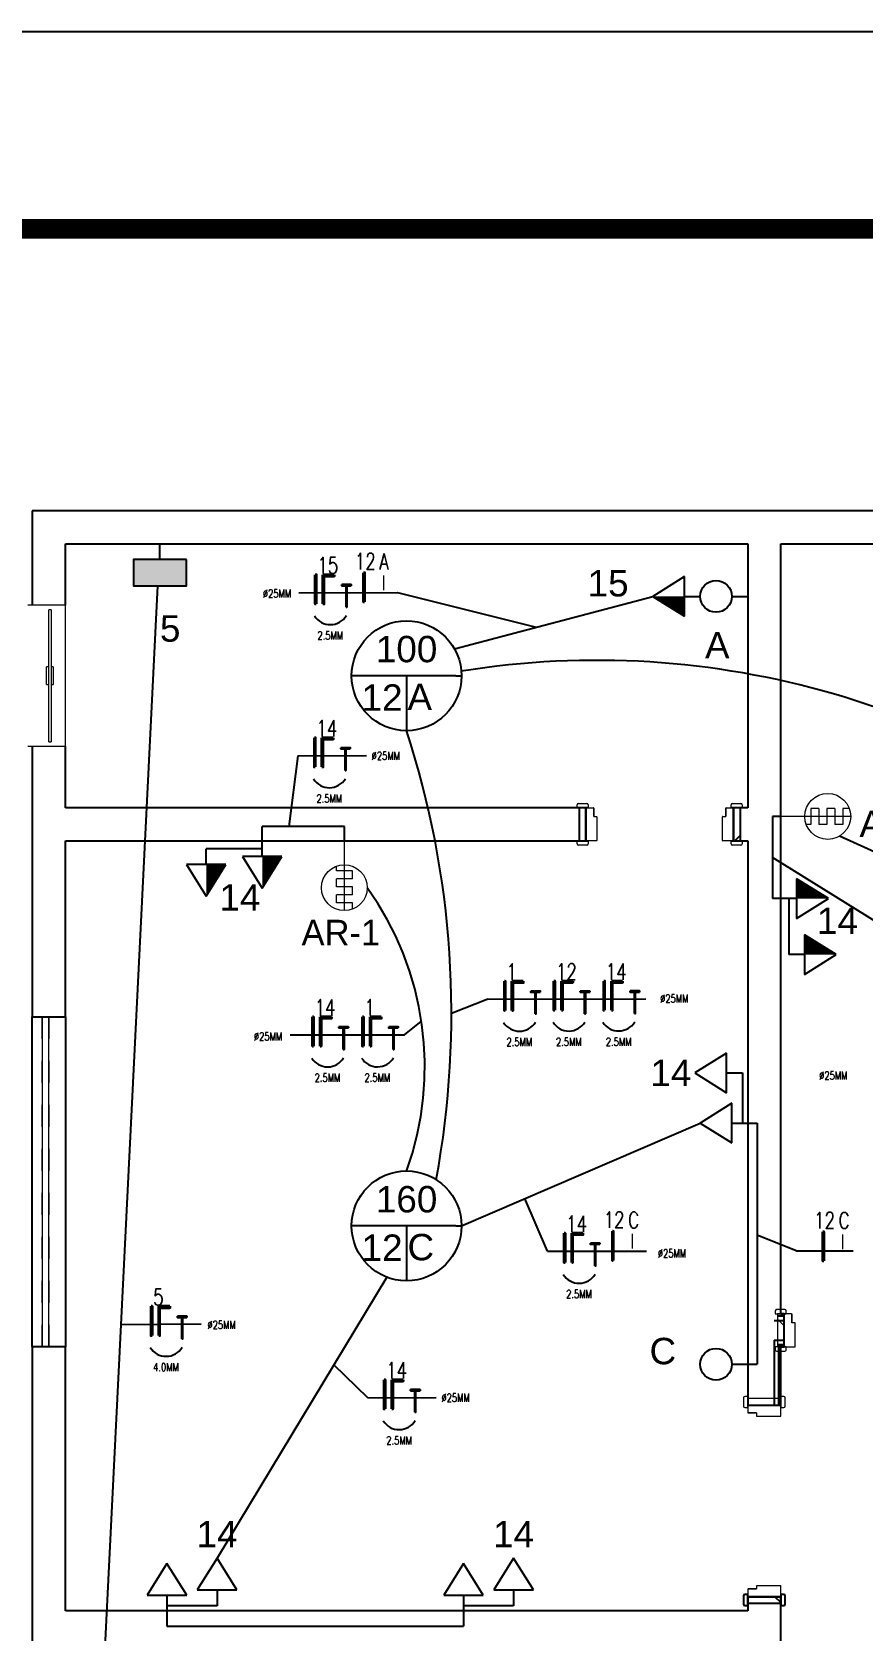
# Model space of a CAD drawing. Header units: metres. Extents: x 2012 to 4043, y 2396 to 4846.
# Drawn here: x 2056.99 to 2060.76, y 2426.68 to 2433.94 of the extents above; entities that cross this region are included whole.
import ezdxf
from ezdxf.enums import TextEntityAlignment as Align

# ---------------------------------------------------------------- set-up
doc = ezdxf.new("R2010")
doc.units = ezdxf.units.M
doc.linetypes.add('HIDDEN', pattern=[9.525, 6.35, -3.175])
doc.linetypes.add('Traço Curto', pattern=[0.0012, 0.0006, -0.0006])
for name, color, linetype, lineweight in [('A-FLOR-PATT', 8, 'Continuous', 9), ('A-GLAZ', 151, 'Continuous', 9), ('LAYERCOMUM', 252, 'Continuous', 25), ('REDE ELETRICA', 7, 'Continuous', 9), ('TOMADAS', 20, 'Continuous', 13)]:
    doc.layers.add(name, color=color, linetype=linetype, lineweight=lineweight)
for name, color, linetype in [('ARQ-ALVNARIA (Paredes)', 4, 'Continuous'), ('ARQ-ESQ-01', 1, 'Continuous'), ('ARQ-FOLHA', 7, 'Continuous'), ('ELETRODUTO EMBUTIDO LAJE PAREDE', 2, 'Continuous'), ('ELETRODUTO EMBUTIDO PISO', 2, 'HIDDEN'), ('ELETRODUTO LUMINÁRIA', 3, 'Continuous'), ('PDF3_DI-Barramento Fase 3', 4, 'Continuous'), ('PENA1', 2, 'Continuous')]:
    doc.layers.add(name, color=color, linetype=linetype)
doc.styles.add('GYN_Carimbo_Página', font='arial.ttf', dxfattribs={"height": 0.6})
doc.styles.add('GYN_Dispositivos', font='arial.ttf', dxfattribs={"height": 0.2})
doc.styles.add('ROMAND', font='romand__.ttf', dxfattribs={"width": 0.75})
doc.styles.get("Standard").update_dxf_attribs({"font": 'arial.ttf'})

# ---------------------------------------------------------------- blocks, each defined once
blk = doc.blocks.new('FOLHA A2')
at = {"layer": 'ARQ-FOLHA'}
blk.add_line((594, 0), (0, 0), dxfattribs=at)
at = {"layer": 'ARQ-FOLHA', "const_width": 1}
blk.add_lwpolyline([(25, -410), (584, -410), (584, -10), (25, -10), (25, -410)], dxfattribs=at)
blk = doc.blocks.new('Janela de Vidro Temperado - 4 folhas _v01_ - 200 x 120 cm-1323315-1º PAVIMENTO')
at = {"layer": 'A-GLAZ', "linetype": 'Traço Curto'}
for p, q in [((-0.75, 0.075), (-0.75, -0.075)), ((0.75, 0.075), (0.75, -0.075)), ((-0.75, 0.03), (0.75, 0.03)), ((0.75, 0), (-0.75, 0))]:
    blk.add_line(p, q, dxfattribs=at)
at = {"layer": 'A-GLAZ'}
for p, q in [((-0.75, 0.03), (-0.75, 0)), ((0.75, 0.03), (-0.75, 0.03)), ((0.75, 0), (0.75, 0.03)), ((-0.75, 0), (0.75, 0))]:
    blk.add_line(p, q, dxfattribs=at)
blk = doc.blocks.new('*U94')
for p, q in [((-0.373, 0), (-0.416, 0)), ((0.373, 0), (-0.373, 0)), ((0, 0), (0, -0.373)), ((0.373, 0), (0.416, 0)), ((0, -0.373), (0, -0.416))]:
    blk.add_line(p, q)
blk.add_circle((0, 0), 0.416)
at = {"color": 7, "style": 'GYN_Dispositivos'}
blk.add_attdef('P', text='', height=0.2, dxfattribs=at).set_placement((0, 0.16), align=Align.BOTTOM_CENTER)
blk.add_attdef('CI', text='', height=0.2, dxfattribs=at).set_placement((-0.16, 0), align=Align.TOP_RIGHT)
blk.add_attdef('CM', text='', height=0.2, dxfattribs=at).set_placement((0.16, 0), align=Align.TOP_LEFT)
blk = doc.blocks.new('*U86')
for points in [[(0, 0.36), (-0.075, 0.24), (0, 0.24)], [(0, 0.24), (-0.075, 0.24), (-0.15, 0.12), (0, 0.12)]]:
    blk.add_hatch(color=256).paths.add_polyline_path(points)
for p, q in [((0, 0.36), (-0.15, 0.12)), ((0.15, 0.12), (0, 0.36)), ((-0.15, 0.12), (0.15, 0.12)), ((0, 0.12), (0, 0))]:
    blk.add_line(p, q)
at = {"layer": 'REDE ELETRICA', "style": 'GYN_Carimbo_Página'}
blk.add_attdef('CIRCUITO', text='', height=0.2, dxfattribs=at).set_placement((0, 0.542), align=Align.MIDDLE_CENTER)
blk = doc.blocks.new('*U81')
blk.add_line((0, 0.12), (0, 0))
blk.add_circle((0, 0.24), 0.12)
at = {"layer": 'REDE ELETRICA', "style": 'GYN_Carimbo_Página'}
blk.add_attdef('COMANDO', text='', height=0.2, dxfattribs=at).set_placement((0, 0.542), align=Align.MIDDLE_CENTER)
blk = doc.blocks.new('*U87')
blk.add_hatch(color=256).paths.add_polyline_path([(-0.2, 0.32), (-0.2, 0.12), (0.2, 0.12), (0.2, 0.32)])
blk.add_line((0, 0.12), (0, 0))
blk.add_lwpolyline([(-0.2, 0.12), (0.2, 0.12), (0.2, 0.32), (-0.2, 0.32)], close=True)
at = {"layer": 'REDE ELETRICA', "style": 'GYN_Carimbo_Página'}
blk.add_attdef('CIRCUITO', text='', height=0.2, dxfattribs=at).set_placement((0, 0.542), align=Align.MIDDLE_CENTER)
blk = doc.blocks.new('TomadaAr')
at = {"layer": 'TOMADAS', "ltscale": 3}
for p, q in [((-0.0363, 0.311), (-0.0363, 0.2816)), ((0, 0.3175), (0, 0)), ((-0.0363, 0.2816), (0.0363, 0.2816)), ((-0.0363, 0.2453), (0.0363, 0.2453)), ((-0.0363, 0.2453), (-0.0363, 0.2089)), ((0.0363, 0.2816), (0.0363, 0.2453)), ((-0.0363, 0.2089), (0.0363, 0.2089)), ((-0.0363, 0.1726), (0.0363, 0.1726)), ((-0.0363, 0.1726), (-0.0363, 0.1363)), ((0.0363, 0.2089), (0.0363, 0.1726)), ((-0.0363, 0.1363), (0.0363, 0.1363)), ((0.0363, 0.1363), (0.0363, 0.1157))]:
    blk.add_line(p, q, dxfattribs=at)
blk.add_circle((0, 0.2133), 0.1042, dxfattribs=at)
blk.add_attdef('AR-CI', text='', height=0.12).set_placement((-0.0261, 0.357), align=Align.CENTER)
blk = doc.blocks.new('*U85')
for p, q in [((0, 0.36), (-0.15, 0.12)), ((0.15, 0.12), (0, 0.36)), ((-0.15, 0.12), (0.15, 0.12)), ((0, 0.12), (0, 0))]:
    blk.add_line(p, q)
at = {"layer": 'REDE ELETRICA', "style": 'GYN_Carimbo_Página'}
blk.add_attdef('CIRCUITO', text='', height=0.2, dxfattribs=at).set_placement((0, 0.542), align=Align.MIDDLE_CENTER)

msp = doc.modelspace()

# ---------------------------------------------------------------- hatches: boundary and pattern name
at = {"layer": 'A-FLOR-PATT'}
h = msp.add_hatch(dxfattribs=at)
h.set_pattern_fill('FP_10', color=256, angle=180, style=0, pattern_type=2)
h.set_pattern_definition([(45, (2081.4642, 2415.27625), (-0.318198, 0.318198), []), (135, (2081.4642, 2415.27625), (-0.159099, -0.159099), [])])
h.paths.add_polyline_path([(2061.3042, 2427.9673), (2061.3042, 2428.1173), (2061.2742, 2428.1173), (2061.2742, 2427.9673)], flags=0)
h.paths.add_polyline_path([(2060.3742, 2427.9673), (2060.4042, 2427.9673), (2060.4042, 2428.1173), (2060.3742, 2428.1173), (2060.3742, 2428.0128)], flags=0)
at = {"layer": 'ARQ-ALVNARIA (Paredes)'}
h = msp.add_hatch(dxfattribs=at)
h.set_pattern_fill('FP_13', color=256, style=0, pattern_type=2)
h.set_pattern_definition([(45, (2081.4642, 2415.27625), (-0.318198, 0.318198), []), (135, (2081.4642, 2415.27625), (-0.159099, -0.159099), [])])
h.paths.add_polyline_path([(2060.2042, 2430.2673), (2060.2042, 2430.4173), (2060.1742, 2430.4173), (2060.1742, 2430.2673)], flags=0)
h.paths.add_polyline_path([(2059.5042, 2430.2673), (2059.5042, 2430.4173), (2059.4742, 2430.4173), (2059.4742, 2430.2673)], flags=0)
h = msp.add_hatch(dxfattribs=at)
h.set_pattern_fill('FP_9', color=256, angle=-90, style=0, pattern_type=2)
h.set_pattern_definition([(45, (2081.4642, 2415.27625), (-0.318198, 0.318198), []), (135, (2081.4642, 2415.27625), (-0.159099, -0.159099), [])])
h.paths.add_polyline_path([(2060.3892, 2426.8023), (2060.3892, 2426.8323), (2060.2392, 2426.8323), (2060.2392, 2426.8023), (2060.2953, 2426.8023)], flags=0)
h.paths.add_polyline_path([(2060.2392, 2427.7023), (2060.3892, 2427.7023), (2060.3892, 2427.7323), (2060.2392, 2427.7323)], flags=0)

# ---------------------------------------------------------------- linework, layer by layer
at = {"layer": 'A-FLOR-PATT'}
for p, q in [((2059.5435, 2431.6138), (2059.54, 2431.6173)), ((2059.5576, 2431.6138), (2059.5435, 2431.6138)), ((2057.1392, 2431.3373), (2056.9692, 2431.3373)), ((2057.1392, 2430.6973), (2057.1392, 2431.3373)), ((2057.0642, 2430.7173), (2057.0642, 2431.3173)), ((2057.0742, 2431.3173), (2057.0642, 2431.3173)), ((2057.0742, 2431.3173), (2057.0742, 2430.7173)), ((2057.0542, 2430.9773), (2057.0542, 2431.0573)), ((2057.0642, 2431.0573), (2057.0542, 2431.0573)), ((2057.0842, 2431.0573), (2057.0742, 2431.0573)), ((2057.0842, 2431.0573), (2057.0842, 2430.9773)), ((2057.0542, 2430.9773), (2057.0642, 2430.9773)), ((2057.0742, 2430.9773), (2057.0842, 2430.9773)), ((2056.9692, 2430.6973), (2057.1392, 2430.6973)), ((2057.0642, 2430.7173), (2057.0742, 2430.7173)), ((2059.5372, 2430.4173), (2059.5392, 2430.4173)), ((2060.1392, 2430.4173), (2060.1412, 2430.4173))]:
    msp.add_line(p, q, dxfattribs=at)
at = {"layer": 'A-FLOR-PATT', "lineweight": 15}
for p, q in [((2059.4642, 2430.4173), (2059.4642, 2430.4313)), ((2059.4702, 2430.4373), (2059.5082, 2430.4373)), ((2059.4742, 2430.4173), (2059.5042, 2430.4173)), ((2059.5042, 2430.4173), (2059.5372, 2430.4173)), ((2059.5142, 2430.4313), (2059.5142, 2430.4173)), ((2059.5392, 2430.3773), (2059.5392, 2430.4173)), ((2059.5392, 2430.4153), (2059.5392, 2430.3773)), ((2059.5392, 2430.3773), (2059.5532, 2430.3773)), ((2059.5542, 2430.3763), (2059.5542, 2430.2683)), ((2060.1242, 2430.2683), (2060.1242, 2430.3763)), ((2060.1252, 2430.3773), (2060.1392, 2430.3773)), ((2060.1392, 2430.4173), (2060.1392, 2430.3773)), ((2060.1392, 2430.3773), (2060.1392, 2430.4153)), ((2060.1412, 2430.4173), (2060.1742, 2430.4173)), ((2060.1642, 2430.4173), (2060.1642, 2430.4313)), ((2060.1702, 2430.4373), (2060.2082, 2430.4373)), ((2060.1742, 2430.4173), (2060.2042, 2430.4173)), ((2060.2142, 2430.4313), (2060.2142, 2430.4173)), ((2059.4642, 2430.2533), (2059.4642, 2430.2673)), ((2059.5082, 2430.2473), (2059.4702, 2430.2473)), ((2059.5042, 2430.2673), (2059.4742, 2430.2673)), ((2059.5532, 2430.2673), (2059.5042, 2430.2673)), ((2059.5142, 2430.2673), (2059.5142, 2430.2533)), ((2060.1742, 2430.2673), (2060.1252, 2430.2673)), ((2060.1642, 2430.2533), (2060.1642, 2430.2673)), ((2060.2082, 2430.2473), (2060.1702, 2430.2473)), ((2060.2042, 2430.2673), (2060.1742, 2430.2673)), ((2060.2142, 2430.2673), (2060.2142, 2430.2533)), ((2060.3642, 2428.1313), (2060.3642, 2428.1173)), ((2060.4082, 2428.1373), (2060.3702, 2428.1373)), ((2060.4142, 2428.1173), (2060.4142, 2428.1313)), ((2060.3642, 2428.1173), (2060.4142, 2428.1173)), ((2060.4042, 2428.1173), (2060.3742, 2428.1173)), ((2060.3742, 2428.1173), (2060.3742, 2427.9673)), ((2060.4042, 2427.9673), (2060.4042, 2428.1173)), ((2060.4042, 2428.1173), (2060.4042, 2427.9673)), ((2060.4372, 2428.1173), (2060.4042, 2428.1173)), ((2060.4392, 2428.1173), (2060.4392, 2428.0773)), ((2060.4392, 2428.0773), (2060.4392, 2428.1153)), ((2060.4532, 2428.0773), (2060.4392, 2428.0773)), ((2060.4542, 2427.9683), (2060.4542, 2428.0763)), ((2060.4142, 2427.9673), (2060.3642, 2427.9673)), ((2060.3642, 2427.9673), (2060.3642, 2427.9533)), ((2060.3702, 2427.9473), (2060.4082, 2427.9473)), ((2060.3742, 2427.9673), (2060.4042, 2427.9673)), ((2060.4042, 2427.9673), (2060.4532, 2427.9673)), ((2060.4142, 2427.9533), (2060.4142, 2427.9673)), ((2060.2192, 2427.7363), (2060.2192, 2427.6983)), ((2060.2392, 2427.7423), (2060.2252, 2427.7423)), ((2060.2252, 2427.6923), (2060.2392, 2427.6923)), ((2060.2392, 2427.6923), (2060.2392, 2427.7423)), ((2060.3892, 2427.7323), (2060.2392, 2427.7323)), ((2060.2392, 2427.7323), (2060.2392, 2427.7023)), ((2060.2392, 2427.7023), (2060.3892, 2427.7023)), ((2060.2392, 2427.7023), (2060.2392, 2427.6693)), ((2060.3892, 2427.7023), (2060.2392, 2427.7023)), ((2060.4032, 2427.7423), (2060.3892, 2427.7423)), ((2060.3892, 2427.7423), (2060.3892, 2427.6923)), ((2060.3892, 2427.7023), (2060.3892, 2427.7323)), ((2060.3892, 2427.6533), (2060.3892, 2427.7023)), ((2060.3892, 2427.6923), (2060.4032, 2427.6923)), ((2060.4092, 2427.6983), (2060.4092, 2427.7363)), ((2060.2792, 2427.6673), (2060.2392, 2427.6673)), ((2060.2412, 2427.6673), (2060.2792, 2427.6673)), ((2060.2792, 2427.6673), (2060.2792, 2427.6533)), ((2060.2802, 2427.6523), (2060.3882, 2427.6523)), ((2060.2392, 2426.8673), (2060.2792, 2426.8673)), ((2060.2392, 2426.8653), (2060.2392, 2426.8323)), ((2060.2392, 2426.8323), (2060.2392, 2426.8023)), ((2060.2792, 2426.8673), (2060.2412, 2426.8673)), ((2060.2792, 2426.8813), (2060.2792, 2426.8673)), ((2060.3882, 2426.8823), (2060.2802, 2426.8823)), ((2060.3892, 2426.8323), (2060.3892, 2426.8813)), ((2060.3892, 2426.8023), (2060.3892, 2426.8323))]:
    msp.add_line(p, q, dxfattribs=at)
at = {"layer": 'A-FLOR-PATT', "lineweight": 25}
for p, q in [((2056.9892, 2429.4673), (2057.1392, 2429.4673)), ((2060.3592, 2428.0873), (2060.4042, 2428.0873)), ((2060.4042, 2428.1073), (2060.3792, 2428.1073)), ((2060.4042, 2428.1173), (2060.3892, 2428.1173)), ((2060.4042, 2428.1123), (2060.3892, 2428.1123)), ((2060.3892, 2428.1123), (2060.3892, 2428.1073)), ((2060.4042, 2427.9673), (2060.4042, 2428.1173)), ((2060.3592, 2427.9973), (2060.3592, 2427.7023)), ((2060.3592, 2427.9973), (2060.4042, 2427.9973)), ((2057.1392, 2427.9673), (2056.9892, 2427.9673)), ((2060.3792, 2427.9773), (2060.3792, 2427.7023)), ((2060.4042, 2427.9773), (2060.3792, 2427.9773)), ((2060.3842, 2427.9723), (2060.3842, 2427.7023)), ((2060.4042, 2427.9723), (2060.3842, 2427.9723)), ((2060.3892, 2427.7023), (2060.3892, 2427.9673)), ((2060.3892, 2427.9673), (2060.4042, 2427.9673)), ((2060.2392, 2427.7023), (2060.3892, 2427.7023))]:
    msp.add_line(p, q, dxfattribs=at)
at = {"layer": 'A-FLOR-PATT', "lineweight": 15}
for centre, radius, start, end in [((2059.4702, 2430.4313), 0.006, 90, 180), ((2059.5082, 2430.4313), 0.006, 0, 90), ((2059.5372, 2430.4153), 0.002, 0, 90), ((2059.5532, 2430.3763), 0.001, 0, 90), ((2060.1252, 2430.3763), 0.001, 90, 180), ((2060.1412, 2430.4153), 0.002, 90, 180), ((2060.1702, 2430.4313), 0.006, 90, 180), ((2060.2082, 2430.4313), 0.006, 0, 90), ((2059.4702, 2430.2533), 0.006, 180, 270), ((2059.5082, 2430.2533), 0.006, 270, 0), ((2059.5532, 2430.2683), 0.001, 270, 0), ((2060.1252, 2430.2683), 0.001, 180, 270), ((2060.1702, 2430.2533), 0.006, 180, 270), ((2060.2082, 2430.2533), 0.006, 270, 0), ((2060.3702, 2428.1313), 0.006, 90, 180), ((2060.4082, 2428.1313), 0.006, 0, 90), ((2060.4372, 2428.1153), 0.002, 0, 90), ((2060.4532, 2428.0763), 0.001, 0, 90), ((2060.3702, 2427.9533), 0.006, 180, 270), ((2060.4082, 2427.9533), 0.006, 270, 0), ((2060.4532, 2427.9683), 0.001, 270, 0), ((2060.2252, 2427.7363), 0.006, 90, 180), ((2060.2252, 2427.6983), 0.006, 180, 270), ((2060.4032, 2427.7363), 0.006, 0, 90), ((2060.4032, 2427.6983), 0.006, 270, 0), ((2060.2412, 2427.6693), 0.002, 180, 270), ((2060.2802, 2427.6533), 0.001, 180, 270), ((2060.3882, 2427.6533), 0.001, 270, 0), ((2060.2412, 2426.8653), 0.002, 90, 180), ((2060.2802, 2426.8813), 0.001, 90, 180), ((2060.3882, 2426.8813), 0.001, 0, 90)]:
    msp.add_arc(centre, radius, start, end, dxfattribs=at)
at = {"layer": 'ARQ-ALVNARIA (Paredes)'}
for p, q in [((2061.1142, 2431.7673), (2056.9892, 2431.7673)), ((2056.9892, 2431.7673), (2056.9892, 2431.3373)), ((2057.1392, 2431.6173), (2060.2392, 2431.6173)), ((2057.1392, 2431.3373), (2057.1392, 2431.6173)), ((2060.2392, 2431.6173), (2060.2392, 2430.4173)), ((2060.3892, 2431.6173), (2061.1142, 2431.6173)), ((2060.3892, 2428.1173), (2060.3892, 2431.6173)), ((2056.9892, 2430.6973), (2056.9892, 2429.4673)), ((2057.1392, 2430.4173), (2057.1392, 2430.6973)), ((2059.5042, 2430.4173), (2057.1392, 2430.4173)), ((2059.5142, 2430.4173), (2059.4642, 2430.4173)), ((2059.4742, 2430.2673), (2059.4742, 2430.4173)), ((2059.5042, 2430.2673), (2059.5042, 2430.4173)), ((2059.5042, 2430.4173), (2059.5042, 2430.2673)), ((2059.5042, 2430.2673), (2059.5042, 2430.4173)), ((2060.2142, 2430.4173), (2060.1642, 2430.4173)), ((2060.2392, 2430.4173), (2060.1742, 2430.4173)), ((2060.1742, 2430.4173), (2060.1742, 2430.2673)), ((2060.1742, 2430.2673), (2060.1742, 2430.4173)), ((2060.1742, 2430.4173), (2060.1742, 2430.2673)), ((2060.2042, 2430.4173), (2060.2042, 2430.2673)), ((2057.1392, 2429.4673), (2057.1392, 2430.2673)), ((2057.1392, 2430.2673), (2059.5042, 2430.2673)), ((2059.4642, 2430.2673), (2059.5142, 2430.2673)), ((2060.1642, 2430.2673), (2060.2142, 2430.2673)), ((2060.1742, 2430.2673), (2060.2392, 2430.2673)), ((2060.2392, 2430.2673), (2060.2392, 2427.7023)), ((2056.9892, 2427.9673), (2056.9892, 2426.6173)), ((2057.1392, 2426.7673), (2057.1392, 2427.9673)), ((2060.2192, 2426.8363), (2060.2192, 2426.7983)), ((2060.2392, 2426.8423), (2060.2252, 2426.8423)), ((2060.2392, 2426.7923), (2060.2392, 2426.8423)), ((2060.3892, 2426.8323), (2060.2392, 2426.8323)), ((2060.2392, 2426.8323), (2060.2392, 2426.7673)), ((2060.3892, 2426.8323), (2060.2392, 2426.8323)), ((2060.2392, 2426.8323), (2060.3892, 2426.8323)), ((2060.4032, 2426.8423), (2060.3892, 2426.8423)), ((2060.3892, 2426.8423), (2060.3892, 2426.7923)), ((2060.3892, 2426.6173), (2060.3892, 2426.8323)), ((2060.4092, 2426.7983), (2060.4092, 2426.8363)), ((2060.2392, 2426.7673), (2057.1392, 2426.7673)), ((2060.2252, 2426.7923), (2060.2392, 2426.7923)), ((2060.2392, 2426.8023), (2060.3892, 2426.8023)), ((2060.3892, 2426.7923), (2060.4032, 2426.7923))]:
    msp.add_line(p, q, dxfattribs=at)
for centre, start, end in [((2060.2252, 2426.8363), 90, 180), ((2060.4032, 2426.8363), 0, 90), ((2060.2252, 2426.7983), 180, 270), ((2060.4032, 2426.7983), 270, 0)]:
    msp.add_arc(centre, 0.006, start, end, dxfattribs=at)
at = {"layer": 'ARQ-ESQ-01'}
for p, q in [((2056.9892, 2427.9673), (2056.9892, 2429.4673)), ((2057.1392, 2429.4673), (2057.1392, 2427.9673))]:
    msp.add_line(p, q, dxfattribs=at)
at = {"layer": 'ELETRODUTO EMBUTIDO LAJE PAREDE'}
for p, q in [((2057.1807, 2423.7934), (2057.5593, 2431.4253)), ((2058.9063, 2431.1401), (2059.8072, 2431.3778)), ((2060.3892, 2430.3779), (2060.3511, 2430.3779)), ((2060.3511, 2430.3779), (2060.3511, 2430.0046)), ((2061.9122, 2429.719), (2060.6554, 2430.2882)), ((2060.3892, 2430.0046), (2060.3511, 2430.0046))]:
    msp.add_line(p, q, dxfattribs=at)
for centre, radius, start, end in [((2059.554, 2427.2286), 3.8587, 48.45878, 99.18822), ((2054.7418, 2429.4825), 4.1514, 349.51756, 18.03482)]:
    msp.add_arc(centre, radius, start, end, dxfattribs=at)
at = {"layer": 'ELETRODUTO EMBUTIDO PISO'}
for p, q in [((2058.4066, 2430.3316), (2058.0333, 2430.3316)), ((2058.0333, 2430.2673), (2058.0333, 2430.3316)), ((2058.4066, 2430.2673), (2058.4066, 2430.3316)), ((2058.9387, 2428.5173), (2060.0232, 2428.9848)), ((2060.2392, 2428.9848), (2060.2812, 2428.9848)), ((2060.2812, 2428.9848), (2060.2812, 2427.8886)), ((2058.5998, 2428.2843), (2057.8283, 2427.0075)), ((2060.2392, 2427.8886), (2060.2812, 2427.8886)), ((2057.6006, 2426.7673), (2057.6006, 2426.6978)), ((2058.9478, 2426.7673), (2058.9478, 2426.6978)), ((2057.6006, 2426.6978), (2058.9478, 2426.6978))]:
    msp.add_line(p, q, dxfattribs=at)
msp.add_arc((2057.3759, 2429.2406), 1.3962, 340.15838, 35.62793, dxfattribs=at)
at = {"layer": 'ELETRODUTO LUMINÁRIA'}
for p, q in [((2058.0333, 2430.2313), (2057.7789, 2430.2313)), ((2060.4252, 2430.0046), (2060.4252, 2429.7503)), ((2060.2149, 2429.2124), (2060.2149, 2428.9848)), ((2057.8283, 2426.7915), (2057.6006, 2426.7915)), ((2059.1755, 2426.7915), (2058.9478, 2426.7915))]:
    msp.add_line(p, q, dxfattribs=at)
at = {"layer": 'LAYERCOMUM', "linetype": 'Continuous'}
for p, q in [((2058.1999, 2431.3947), (2058.6485, 2431.396)), ((2058.1956, 2430.6537), (2058.5075, 2430.655)), ((2059.0587, 2429.5474), (2059.776, 2429.5487)), ((2058.1602, 2429.385), (2058.6798, 2429.3859)), ((2059.3299, 2428.402), (2059.7786, 2428.4032)), ((2060.459, 2428.4035, -0.1692), (2060.718, 2428.4042, -0.1692)), ((2057.3894, 2428.0688), (2057.7564, 2428.0718)), ((2058.5126, 2427.7367), (2058.8244, 2427.7379))]:
    msp.add_line(p, q, dxfattribs=at)
at = {"layer": 'LAYERCOMUM'}
for p, q in [((2058.6485, 2431.396), (2059.2776, 2431.2381)), ((2058.1956, 2430.6537), (2058.154, 2430.3316)), ((2060.9408, 2429.8253), (2060.3511, 2430.1913)), ((2059.0587, 2429.5474), (2058.8932, 2429.4825)), ((2058.6798, 2429.3859), (2058.7567, 2429.4473)), ((2059.3299, 2428.402), (2059.2267, 2428.6414)), ((2060.459, 2428.4035, -0.1692), (2060.2812, 2428.4748)), ((2058.5126, 2427.7367), (2058.3588, 2427.8856))]:
    msp.add_line(p, q, dxfattribs=at)
at = {"layer": 'PENA1'}
for centre in [(2058.3429, 2431.3342), (2058.3386, 2430.5932), (2059.2017, 2429.4869), (2059.4264, 2429.4874), (2059.653, 2429.4878), (2058.3303, 2429.3246), (2058.5569, 2429.325), (2059.473, 2428.3414), (2057.5969, 2428.0094), (2058.6556, 2427.6762)]:
    msp.add_arc(centre, 0.0848, 211.91936, 329.0111, dxfattribs=at)

# ---------------------------------------------------------------- block references
at = {"layer": 'A-FLOR-PATT', "rotation": 89.99999999999991}
msp.add_blockref('Janela de Vidro Temperado - 4 folhas _v01_ - 200 x 120 cm-1323315-1º PAVIMENTO', (2057.0642, 2428.7173), dxfattribs=at)
at = {"layer": 'ARQ-FOLHA', "xscale": 0.08944633452801547, "yscale": 0.08944633452801547, "zscale": 0.08944633452801547}
msp.add_blockref('FOLHA A2', (2052.4363, 2433.9427), dxfattribs=at)
at = {"layer": 'ELETRODUTO LUMINÁRIA'}
ref = msp.add_blockref('*U87', (2057.5688, 2431.6173), dxfattribs=dict(at, xscale=0.6000000000000001, yscale=0.6000000000000001, zscale=0.6000000000000001, rotation=180))
ref.add_attrib('CIRCUITO', '5', dxfattribs={"layer": 'REDE ELETRICA', "height": 0.12, "style": 'GYN_Carimbo_Página'}).set_placement((2057.5688, 2431.292), align=Align.TOP_LEFT)
ref = msp.add_blockref('*U86', (2060.0232, 2431.3778), dxfattribs=dict(at, xscale=0.6000000000000001, yscale=0.6000000000000001, zscale=0.6000000000000001, rotation=90))
ref.add_attrib('CIRCUITO', '15', dxfattribs={"layer": 'REDE ELETRICA', "height": 0.12, "style": 'GYN_Carimbo_Página'}).set_placement((2059.6979, 2431.3778), align=Align.RIGHT)
ref = msp.add_blockref('*U81', (2060.2392, 2431.3778), dxfattribs=dict(at, xscale=0.6000000000000001, yscale=0.6000000000000001, zscale=0.6000000000000001, rotation=90))
ref.add_attrib('COMANDO', 'A', dxfattribs={"layer": 'REDE ELETRICA', "height": 0.12, "style": 'GYN_Carimbo_Página'}).set_placement((2060.1006, 2431.1559), align=Align.MIDDLE_CENTER)
ref = msp.add_blockref('*U94', (2058.6892, 2431.0173), dxfattribs=dict(at, xscale=0.6000000000000001, yscale=0.6000000000000001, zscale=0.6000000000000001))
ref.add_attrib('P', '100', dxfattribs={"layer": '0', "color": 7, "height": 0.12, "style": 'GYN_Dispositivos'}).set_placement((2058.6892, 2431.0425), align=Align.BOTTOM_CENTER)
ref.add_attrib('CI', '12', dxfattribs={"layer": '0', "color": 7, "height": 0.12, "style": 'GYN_Dispositivos'}).set_placement((2058.671, 2430.9782), align=Align.TOP_RIGHT)
ref.add_attrib('CM', 'A', dxfattribs={"layer": '0', "color": 7, "height": 0.12, "style": 'GYN_Dispositivos'}).set_placement((2058.6933, 2430.9809), align=Align.TOP_LEFT)
ref = msp.add_blockref('*U86', (2057.7789, 2430.2313), dxfattribs=dict(at, xscale=0.6000000000000001, yscale=0.6000000000000001, zscale=0.6000000000000001, rotation=180))
ref.add_attrib('CIRCUITO', '14', dxfattribs={"layer": 'REDE ELETRICA', "height": 0.12, "style": 'GYN_Carimbo_Página'}).set_placement((2057.9322, 2430.0099), align=Align.MIDDLE_CENTER)
at = {"layer": 'ELETRODUTO LUMINÁRIA', "xscale": 0.6000000000000001, "yscale": 0.6000000000000001, "zscale": 0.6000000000000001}
for name, p, rotation in [('*U86', (2058.0333, 2430.2673), 180), ('*U86', (2060.3892, 2430.0046), 270), ('*U85', (2060.2392, 2428.9848), 90)]:
    msp.add_blockref(name, p, dxfattribs=dict(at, rotation=rotation))
at = {"layer": 'ELETRODUTO LUMINÁRIA'}
ref = msp.add_blockref('*U86', (2060.4252, 2429.7503), dxfattribs=dict(at, xscale=0.6000000000000001, yscale=0.6000000000000001, zscale=0.6000000000000001, rotation=270))
ref.add_attrib('CIRCUITO', '14', dxfattribs={"layer": 'REDE ELETRICA', "height": 0.12, "style": 'GYN_Carimbo_Página'}).set_placement((2060.6465, 2429.9036), align=Align.MIDDLE_CENTER)
ref = msp.add_blockref('*U85', (2060.2149, 2429.2124), dxfattribs=dict(at, xscale=0.6000000000000001, yscale=0.6000000000000001, zscale=0.6000000000000001, rotation=90))
ref.add_attrib('CIRCUITO', '14', dxfattribs={"layer": 'REDE ELETRICA', "height": 0.12, "style": 'GYN_Carimbo_Página'}).set_placement((2059.8896, 2429.2124), align=Align.MIDDLE_CENTER)
ref = msp.add_blockref('*U94', (2058.6892, 2428.5173), dxfattribs=dict(at, xscale=0.6000000000000001, yscale=0.6000000000000001, zscale=0.6000000000000001))
ref.add_attrib('P', '160', dxfattribs={"layer": '0', "color": 7, "height": 0.12, "style": 'GYN_Dispositivos'}).set_placement((2058.6892, 2428.5425), align=Align.BOTTOM_CENTER)
ref.add_attrib('CI', '12', dxfattribs={"layer": '0', "color": 7, "height": 0.12, "style": 'GYN_Dispositivos'}).set_placement((2058.671, 2428.4782), align=Align.TOP_RIGHT)
ref.add_attrib('CM', 'C', dxfattribs={"layer": '0', "color": 7, "height": 0.12, "style": 'GYN_Dispositivos'}).set_placement((2058.6933, 2428.4809), align=Align.TOP_LEFT)
ref = msp.add_blockref('*U81', (2060.2392, 2427.8886), dxfattribs=dict(at, xscale=0.6000000000000001, yscale=0.6000000000000001, zscale=0.6000000000000001, rotation=90))
ref.add_attrib('COMANDO', 'C', dxfattribs={"layer": 'REDE ELETRICA', "height": 0.12, "style": 'GYN_Carimbo_Página'}).set_placement((2059.9139, 2427.8886), align=Align.RIGHT)
at = {"layer": 'ELETRODUTO LUMINÁRIA', "xscale": 0.6000000000000001, "yscale": 0.6000000000000001, "zscale": 0.6000000000000001}
for p in [(2057.8283, 2426.7915), (2059.1755, 2426.7915)]:
    msp.add_blockref('*U85', p, dxfattribs=at).add_auto_attribs({'CIRCUITO': '14'})
for p in [(2057.6006, 2426.7673), (2058.9478, 2426.7673)]:
    msp.add_blockref('*U85', p, dxfattribs=at)
at = {"layer": 'PDF3_DI-Barramento Fase 3'}
ref = msp.add_blockref('TomadaAr', (2060.3892, 2430.3779), dxfattribs=dict(at, rotation=270))
ref.add_attrib('AR-CI', 'AR-2', dxfattribs={"layer": '0', "color": 7, "height": 0.12}).set_placement((2060.7462, 2430.404), align=Align.TOP_LEFT)
ref = msp.add_blockref('TomadaAr', (2058.4066, 2430.2673), dxfattribs=dict(at, rotation=180))
ref.add_attrib('AR-CI', 'AR-1', dxfattribs={"layer": '0', "color": 7, "height": 0.11604, "width": 0.966996}).set_placement((2058.2122, 2429.8503), align=Align.MIDDLE_LEFT)

# ---------------------------------------------------------------- texts
at = {"layer": 'PENA1', "style": 'ROMAND', "width": 0.75}
for s, height, p in [('15', 0.07371, (2058.2842, 2431.46)), ('12', 0.07371, (2058.4543, 2431.4786, -0.1692)), ('A', 0.0737, (2058.5656, 2431.4776, -0.1692)), ('%%C25MM', 0.03685, (2058.0365, 2431.3611)), ('T', 0.1032, (2058.3879, 2431.2972)), ('2.5MM', 0.03685, (2058.2843, 2431.1709)), ('14', 0.07371, (2058.2799, 2430.7189)), ('T', 0.1032, (2058.3836, 2430.5562)), ('%%C25MM', 0.03685, (2058.5307, 2430.6242)), ('2.5MM', 0.03685, (2058.28, 2430.4299)), ('1', 0.0737, (2059.143, 2429.6127)), ('12', 0.07371, (2059.3677, 2429.6131)), ('14', 0.07371, (2059.5943, 2429.6135)), ('T', 0.1032, (2059.2467, 2429.4499)), ('T', 0.1032, (2059.4714, 2429.4504)), ('T', 0.1032, (2059.698, 2429.4508)), ('14', 0.07371, (2058.2716, 2429.4503)), ('1', 0.0737, (2058.4981, 2429.4507)), ('%%C25MM', 0.03685, (2059.841, 2429.5211)), ('%%C25MM', 0.03685, (2057.9958, 2429.3489)), ('T', 0.1032, (2058.3752, 2429.2876)), ('T', 0.1032, (2058.6018, 2429.288)), ('2.5MM', 0.03685, (2059.1431, 2429.3236)), ('2.5MM', 0.03685, (2059.3678, 2429.324)), ('2.5MM', 0.03685, (2059.5944, 2429.3244)), ('%%C25MM', 0.03685, (2060.5635, 2429.1712)), ('2.5MM', 0.03685, (2058.2716, 2429.1612)), ('2.5MM', 0.03685, (2058.4982, 2429.1616)), ('14', 0.07371, (2059.4143, 2428.4672)), ('12', 0.07371, (2059.5843, 2428.4859, -0.1692)), ('C', 0.0737, (2059.6957, 2428.4848, -0.1692)), ('12', 0.07371, (2060.5404, 2428.4838, -0.1692)), ('C', 0.0737, (2060.6518, 2428.4828, -0.1692)), ('T', 0.1032, (2059.5179, 2428.3045)), ('%%C25MM', 0.03685, (2059.8307, 2428.3629)), ('5', 0.0737, (2057.5382, 2428.1352)), ('2.5MM', 0.03685, (2059.4143, 2428.1781)), ('T', 0.1032, (2057.6418, 2427.9725)), ('%%C25MM', 0.03685, (2057.7846, 2428.0382)), ('4.0MM', 0.03685, (2057.5382, 2427.8461)), ('14', 0.07371, (2058.5969, 2427.8019)), ('T', 0.1032, (2058.7006, 2427.6392)), ('%%C25MM', 0.03685, (2058.8476, 2427.7071)), ('2.5MM', 0.03685, (2058.597, 2427.5128))]:
    msp.add_text(s, height=height, dxfattribs=at).set_placement(p, align=Align.BOTTOM_LEFT)
for height, p in [(0.1327, (2058.296, 2431.5163)), (0.1327, (2058.5153, 2431.5254)), (0.0663, (2058.594, 2431.4931, -0.1692)), (0.1327, (2058.2918, 2430.7753)), (0.1327, (2059.1549, 2429.669)), (0.1327, (2059.3796, 2429.6695)), (0.1327, (2059.6061, 2429.6699)), (0.1327, (2058.2834, 2429.5067)), (0.1327, (2058.51, 2429.5071)), (0.1327, (2059.6454, 2428.5326)), (0.1327, (2060.6015, 2428.5306)), (0.1327, (2059.4261, 2428.5236)), (0.0663, (2059.724, 2428.5004, -0.1692)), (0.0663, (2060.6802, 2428.4983, -0.1692)), (0.1327, (2057.55, 2428.1916)), (0.1327, (2058.6087, 2427.8583))]:
    msp.add_text('I', height=height, rotation=180, dxfattribs=at).set_placement(p, align=Align.BOTTOM_LEFT)
at = {"layer": 'PENA1', "style": 'ROMAND', "text_generation_flag": 2, "width": 0.75}
for p in [(2058.2922, 2431.5163), (2058.2879, 2430.7753), (2059.151, 2429.669), (2059.3757, 2429.6695), (2059.6023, 2429.6699), (2058.2795, 2429.5067), (2058.5061, 2429.5071), (2059.4222, 2428.5236), (2057.5461, 2428.1916), (2058.6049, 2427.8583)]:
    msp.add_text('L', height=0.1327, rotation=180, dxfattribs=at).set_placement(p, align=Align.BOTTOM_LEFT)

doc.saveas('drawing.dxf')
